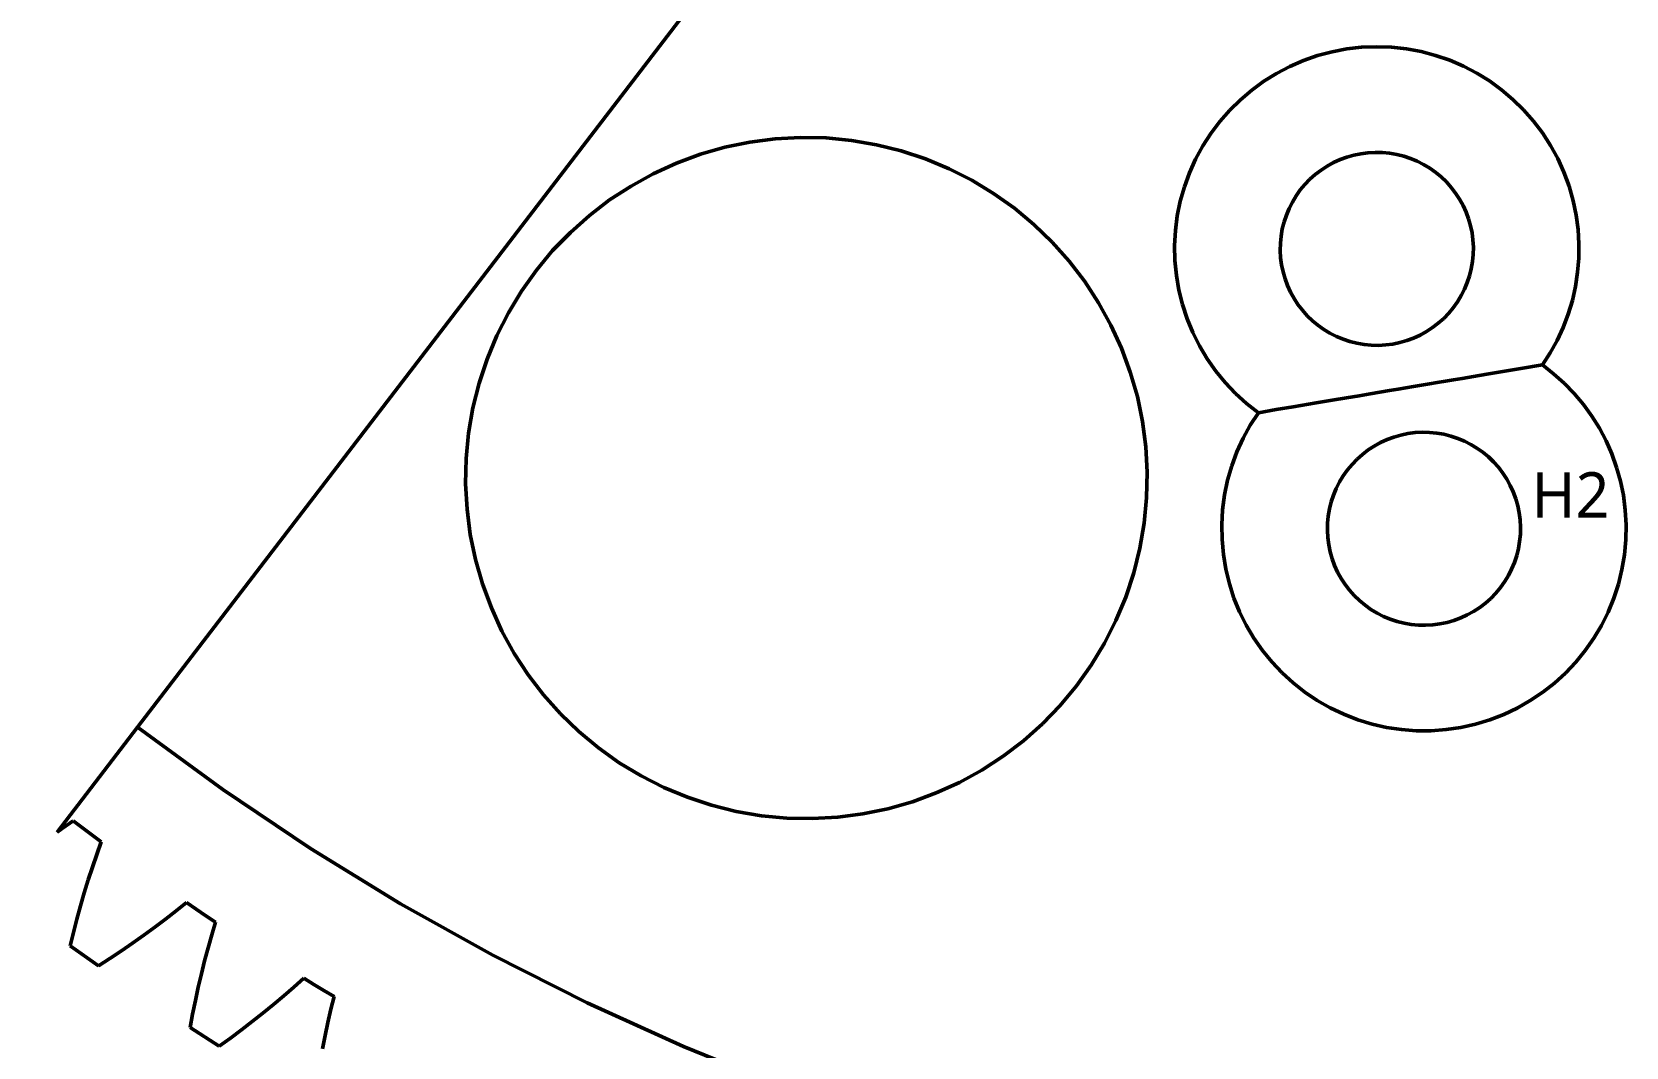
# Model space of a CAD drawing. Header units: millimetres. Extents: x 0 to 420, y 0 to 297.
# Drawn here: x 40.9 to 111.1, y 203.6 to 248.3 of the extents above; entities that cross this region are included whole.
import ezdxf

# ---------------------------------------------------------------- set-up
doc = ezdxf.new("R2010")
doc.units = ezdxf.units.MM
doc.linetypes.add('DASHED', pattern=[1.524, 1.27, -0.254])
for name, color, linetype, lineweight in [('DIM', 3, 'CONTINUOUS', 18), ('HIDDEN', 8, 'DASHED', 25), ('VISIBLE', 7, 'CONTINUOUS', 50)]:
    doc.layers.add(name, color=color, linetype=linetype, lineweight=lineweight)
doc.styles.add('CJK', font='NotoSansCJK-Regular.ttc')
doc.dimstyles.new('GB', dxfattribs={"dimtxt": 2.8, "dimasz": 2.2, "dimexe": 1.5, "dimexo": 1, "dimgap": 0.6, "dimtad": 1, "dimlfac": 100, "dimzin": 12, "dimdsep": 46, "dimtxsty": 'CJK', "dimcen": 2.5, "dimazin": 3, "dimtfac": 0.5, "dimtmove": 2, "dimatfit": 3})

msp = doc.modelspace()

# ---------------------------------------------------------------- linework, layer by layer
at = {"layer": 'HIDDEN'}
for points in [[(45.5438, 217.65338), (78.98812, 261.3166)], [(72.48928, 243.41635), (73.60165, 243.56095)], [(73.60165, 243.56095), (74.72173, 243.62202)], [(74.72173, 243.62202), (75.84323, 243.59921)], [(75.84323, 243.59921), (76.95989, 243.49266)], [(76.95989, 243.49266), (78.06547, 243.30295)], [(69.2601, 242.49175), (70.31242, 242.88025)], [(70.31242, 242.88025), (71.39082, 243.18903)], [(71.39082, 243.18903), (72.48928, 243.41635)], [(78.06547, 243.30295), (79.15378, 243.03116)], [(79.15378, 243.03116), (80.21874, 242.6788)], [(99.06602, 242.84451), (98.76047, 242.75702)], [(99.37725, 242.90892), (99.06602, 242.84451)], [(99.69242, 242.94989), (99.37725, 242.90892)], [(100.00978, 242.96719), (99.69242, 242.94989)], [(100.32753, 242.96073), (100.00978, 242.96719)], [(100.64392, 242.93054), (100.32753, 242.96073)], [(100.95717, 242.87679), (100.64392, 242.93054)], [(101.26552, 242.79978), (100.95717, 242.87679)], [(101.56726, 242.69994), (101.26552, 242.79978)], [(68.23977, 242.02569), (69.2601, 242.49175)], [(80.21874, 242.6788), (81.25439, 242.24784)], [(81.25439, 242.24784), (82.25493, 241.74069)], [(97.62862, 242.18795), (97.37615, 241.99488)], [(97.8948, 242.36161), (97.62862, 242.18795)], [(98.17322, 242.5149), (97.8948, 242.36161)], [(98.46232, 242.64695), (98.17322, 242.5149)], [(98.76047, 242.75702), (98.46232, 242.64695)], [(101.8607, 242.57784), (101.56726, 242.69994)], [(102.14418, 242.43414), (101.8607, 242.57784)], [(102.41614, 242.26967), (102.14418, 242.43414)], [(102.67505, 242.08533), (102.41614, 242.26967)], [(102.91945, 241.88216), (102.67505, 242.08533)], [(66.31764, 240.87177), (67.25711, 241.48469)], [(67.25711, 241.48469), (68.23977, 242.02569)], [(82.25493, 241.74069), (83.21478, 241.16018)], [(96.91796, 241.55495), (96.71478, 241.31055)], [(97.13882, 241.78349), (96.91796, 241.55495)], [(97.37615, 241.99488), (97.13882, 241.78349)], [(103.14799, 241.66129), (102.91945, 241.88216)], [(103.35938, 241.42396), (103.14799, 241.66129)], [(103.55245, 241.1715), (103.35938, 241.42396)], [(65.42659, 240.19036), (66.31764, 240.87177)], [(83.21478, 241.16018), (84.12856, 240.50957)], [(96.36597, 240.77968), (96.22228, 240.4962)], [(96.53045, 241.05164), (96.36597, 240.77968)], [(96.71478, 241.31055), (96.53045, 241.05164)], [(103.72611, 240.90531), (103.55245, 241.1715)], [(103.8794, 240.62689), (103.72611, 240.90531)], [(64.58896, 239.44426), (65.42659, 240.19036)], [(84.12856, 240.50957), (84.99117, 239.7925)], [(96.10017, 240.20276), (96.00033, 239.90102)], [(96.22228, 240.4962), (96.10017, 240.20276)], [(104.01145, 240.3378), (103.8794, 240.62689)], [(104.12152, 240.03964), (104.01145, 240.3378)], [(104.20901, 239.7341), (104.12152, 240.03964)], [(63.80942, 238.63765), (64.58896, 239.44426)], [(84.99117, 239.7925), (85.79778, 239.01296)], [(95.86958, 239.27942), (95.83939, 238.96303)], [(95.92333, 239.59267), (95.86958, 239.27942)], [(96.00033, 239.90102), (95.92333, 239.59267)], [(104.27342, 239.42287), (104.20901, 239.7341)], [(104.31439, 239.10769), (104.27342, 239.42287)], [(63.09235, 237.77504), (63.80942, 238.63765)], [(85.79778, 239.01296), (86.54387, 238.17533)], [(95.83939, 238.96303), (95.83293, 238.64528)], [(95.83293, 238.64528), (95.85023, 238.32792)], [(104.33169, 238.79034), (104.31439, 239.10769)], [(104.32523, 238.47258), (104.33169, 238.79034)], [(86.54387, 238.17533), (87.22529, 237.28428)], [(95.85023, 238.32792), (95.8912, 238.01275)], [(95.8912, 238.01275), (95.95561, 237.70152)], [(104.24129, 237.84294), (104.29504, 238.15619)], [(104.29504, 238.15619), (104.32523, 238.47258)], [(62.44174, 236.86126), (63.09235, 237.77504)], [(87.22529, 237.28428), (87.83821, 236.34481)], [(95.95561, 237.70152), (96.04309, 237.39597)], [(96.04309, 237.39597), (96.15317, 237.09782)], [(103.94234, 236.93942), (104.06444, 237.23285)], [(104.06444, 237.23285), (104.16428, 237.53459)], [(104.16428, 237.53459), (104.24129, 237.84294)], [(61.86123, 235.90141), (62.44174, 236.86126)], [(96.15317, 237.09782), (96.28522, 236.80872)], [(96.28522, 236.80872), (96.4385, 236.5303)], [(96.4385, 236.5303), (96.61216, 236.26412)], [(103.63417, 236.38397), (103.79864, 236.65593)], [(103.79864, 236.65593), (103.94234, 236.93942)], [(61.35408, 234.90087), (61.86123, 235.90141)], [(87.83821, 236.34481), (88.37921, 235.36215)], [(96.61216, 236.26412), (96.80523, 236.01165)], [(96.80523, 236.01165), (97.01662, 235.77432)], [(97.01662, 235.77432), (97.24516, 235.55346)], [(103.02579, 235.65212), (103.24666, 235.88066)], [(103.24666, 235.88066), (103.44983, 236.12507)], [(103.44983, 236.12507), (103.63417, 236.38397)], [(88.37921, 235.36215), (88.84527, 234.34182)], [(97.24516, 235.55346), (97.48957, 235.35028)], [(97.48957, 235.35028), (97.74847, 235.16595)], [(97.74847, 235.16595), (98.02043, 235.00147)], [(101.99139, 234.92072), (102.26981, 235.074)], [(102.26981, 235.074), (102.536, 235.24766)], [(102.536, 235.24766), (102.78846, 235.44073)], [(102.78846, 235.44073), (103.02579, 235.65212)], [(60.92312, 233.86522), (61.35408, 234.90087)], [(98.02043, 235.00147), (98.30392, 234.85778)], [(98.30392, 234.85778), (98.59735, 234.73567)], [(98.59735, 234.73567), (98.89909, 234.63583)], [(98.89909, 234.63583), (99.20744, 234.55883)], [(99.20744, 234.55883), (99.52069, 234.50508)], [(99.52069, 234.50508), (99.83708, 234.47489)], [(99.83708, 234.47489), (100.15484, 234.46843)], [(100.15484, 234.46843), (100.47219, 234.48573)], [(100.47219, 234.48573), (100.78737, 234.5267)], [(100.78737, 234.5267), (101.0986, 234.59111)], [(101.0986, 234.59111), (101.40414, 234.67859)], [(101.40414, 234.67859), (101.7023, 234.78867)], [(101.7023, 234.78867), (101.99139, 234.92072)], [(60.57076, 232.80026), (60.92312, 233.86522)], [(88.84527, 234.34182), (89.23377, 233.2895)], [(89.23377, 233.2895), (89.54254, 232.2111)], [(60.29897, 231.71195), (60.57076, 232.80026)], [(60.10926, 230.60638), (60.29897, 231.71195)], [(89.54254, 232.2111), (89.76987, 231.11264)], [(89.76987, 231.11264), (89.91447, 230.00027)], [(60.00271, 229.48971), (60.10926, 230.60638)], [(100.24692, 230.18811), (99.9685, 230.03482)], [(100.53602, 230.32016), (100.24692, 230.18811)], [(100.83417, 230.43023), (100.53602, 230.32016)], [(101.13972, 230.51772), (100.83417, 230.43023)], [(101.45095, 230.58213), (101.13972, 230.51772)], [(101.76612, 230.6231), (101.45095, 230.58213)], [(102.08348, 230.6404), (101.76612, 230.6231)], [(102.40124, 230.63394), (102.08348, 230.6404)], [(102.71762, 230.60375), (102.40124, 230.63394)], [(103.03087, 230.55), (102.71762, 230.60375)], [(103.33923, 230.47299), (103.03087, 230.55)], [(103.64096, 230.37315), (103.33923, 230.47299)], [(103.9344, 230.25105), (103.64096, 230.37315)], [(104.21788, 230.10735), (103.9344, 230.25105)], [(59.9799, 228.36821), (60.00271, 229.48971)], [(89.91447, 230.00027), (89.97553, 228.88019)], [(99.21253, 229.4567), (98.99166, 229.22816)], [(99.44986, 229.66809), (99.21253, 229.4567)], [(99.70232, 229.86116), (99.44986, 229.66809)], [(99.9685, 230.03482), (99.70232, 229.86116)], [(104.48984, 229.94288), (104.21788, 230.10735)], [(104.74875, 229.75854), (104.48984, 229.94288)], [(104.99315, 229.55537), (104.74875, 229.75854)], [(105.22169, 229.3345), (104.99315, 229.55537)], [(89.97553, 228.88019), (89.95273, 227.75869)], [(98.78849, 228.98375), (98.60415, 228.72485)], [(98.99166, 229.22816), (98.78849, 228.98375)], [(105.43309, 229.09717), (105.22169, 229.3345)], [(105.62615, 228.84471), (105.43309, 229.09717)], [(105.79981, 228.57852), (105.62615, 228.84471)], [(60.04097, 227.24814), (59.9799, 228.36821)], [(98.29598, 228.16941), (98.17387, 227.87597)], [(98.43967, 228.45289), (98.29598, 228.16941)], [(98.60415, 228.72485), (98.43967, 228.45289)], [(105.9531, 228.3001), (105.79981, 228.57852)], [(106.08515, 228.01101), (105.9531, 228.3001)], [(89.95273, 227.75869), (89.84617, 226.64203)], [(98.07404, 227.57423), (97.99703, 227.26588)], [(98.17387, 227.87597), (98.07404, 227.57423)], [(106.19522, 227.71285), (106.08515, 228.01101)], [(106.28271, 227.40731), (106.19522, 227.71285)], [(106.34712, 227.09608), (106.28271, 227.40731)], [(60.18557, 226.13576), (60.04097, 227.24814)], [(89.84617, 226.64203), (89.65647, 225.53645)], [(97.91309, 226.63624), (97.90663, 226.31849)], [(97.94328, 226.95263), (97.91309, 226.63624)], [(97.99703, 227.26588), (97.94328, 226.95263)], [(106.38809, 226.7809), (106.34712, 227.09608)], [(106.40539, 226.46355), (106.38809, 226.7809)], [(60.41289, 225.0373), (60.18557, 226.13576)], [(97.90663, 226.31849), (97.92393, 226.00113)], [(97.92393, 226.00113), (97.9649, 225.68596)], [(106.36874, 225.8294), (106.39893, 226.14579)], [(106.39893, 226.14579), (106.40539, 226.46355)], [(89.65647, 225.53645), (89.38468, 224.44814)], [(97.9649, 225.68596), (98.02931, 225.37473)], [(98.02931, 225.37473), (98.11679, 225.06918)], [(106.23798, 225.2078), (106.31499, 225.51615)], [(106.31499, 225.51615), (106.36874, 225.8294)], [(60.72167, 223.9589), (60.41289, 225.0373)], [(98.11679, 225.06918), (98.22687, 224.77103)], [(98.22687, 224.77103), (98.35892, 224.48193)], [(105.87235, 224.32914), (106.01604, 224.61263)], [(106.01604, 224.61263), (106.13814, 224.90606)], [(106.13814, 224.90606), (106.23798, 225.2078)], [(61.11017, 222.90659), (60.72167, 223.9589)], [(89.38468, 224.44814), (89.03232, 223.38318)], [(98.35892, 224.48193), (98.5122, 224.20351)], [(98.5122, 224.20351), (98.68586, 223.93733)], [(98.68586, 223.93733), (98.87893, 223.68486)], [(105.52353, 223.79828), (105.70787, 224.05718)], [(105.70787, 224.05718), (105.87235, 224.32914)], [(89.03232, 223.38318), (88.60135, 222.34753)], [(98.87893, 223.68486), (99.09033, 223.44753)], [(99.09033, 223.44753), (99.31886, 223.22667)], [(99.31886, 223.22667), (99.56327, 223.02349)], [(104.86216, 223.11394), (105.09949, 223.32533)], [(105.09949, 223.32533), (105.32036, 223.55387)], [(105.32036, 223.55387), (105.52353, 223.79828)], [(61.57623, 221.88625), (61.11017, 222.90659)], [(99.56327, 223.02349), (99.82218, 222.83915)], [(99.82218, 222.83915), (100.09413, 222.67468)], [(100.09413, 222.67468), (100.37762, 222.53099)], [(100.37762, 222.53099), (100.67105, 222.40888)], [(103.47784, 222.3518), (103.776, 222.46188)], [(103.776, 222.46188), (104.06509, 222.59393)], [(104.06509, 222.59393), (104.34351, 222.74721)], [(104.34351, 222.74721), (104.6097, 222.92087)], [(104.6097, 222.92087), (104.86216, 223.11394)], [(62.11723, 220.9036), (61.57623, 221.88625)], [(88.60135, 222.34753), (88.0942, 221.34699)], [(100.67105, 222.40888), (100.97279, 222.30904)], [(100.97279, 222.30904), (101.28114, 222.23204)], [(101.28114, 222.23204), (101.59439, 222.17829)], [(101.59439, 222.17829), (101.91078, 222.1481)], [(101.91078, 222.1481), (102.22854, 222.14164)], [(102.22854, 222.14164), (102.54589, 222.15894)], [(102.54589, 222.15894), (102.86107, 222.19991)], [(102.86107, 222.19991), (103.1723, 222.26432)], [(103.1723, 222.26432), (103.47784, 222.3518)], [(88.0942, 221.34699), (87.5137, 220.38714)], [(62.73015, 219.96412), (62.11723, 220.9036)], [(87.5137, 220.38714), (86.86309, 219.47336)], [(63.41156, 219.07307), (62.73015, 219.96412)], [(64.15766, 218.23544), (63.41156, 219.07307)], [(86.86309, 219.47336), (86.14601, 218.61075)], [(64.96427, 217.45591), (64.15766, 218.23544)], [(86.14601, 218.61075), (85.36648, 217.80414)], [(42, 213.02678), (45.5438, 217.65338)], [(49.29301, 214.90268), (45.5438, 217.65338)], [(49.29301, 214.90268), (45.5438, 217.65338)], [(49.29301, 214.90268), (45.5438, 217.65338)], [(85.36648, 217.80414), (84.52885, 217.05805)], [(65.82688, 216.73883), (64.96427, 217.45591)], [(84.52885, 217.05805), (83.6378, 216.37663)], [(66.74066, 216.08822), (65.82688, 216.73883)], [(83.6378, 216.37663), (82.69832, 215.76371)], [(67.70051, 215.50772), (66.74066, 216.08822)], [(68.70105, 215.00057), (67.70051, 215.50772)], [(82.69832, 215.76371), (81.71567, 215.22271)], [(53.1527, 212.30926), (49.29301, 214.90268)], [(53.1527, 212.30926), (49.29301, 214.90268)], [(53.1527, 212.30926), (49.29301, 214.90268)], [(69.7367, 214.5696), (68.70105, 215.00057)], [(80.69533, 214.75665), (79.64302, 214.36815)], [(81.71567, 215.22271), (80.69533, 214.75665)], [(70.80165, 214.21724), (69.7367, 214.5696)], [(71.88997, 213.94545), (70.80165, 214.21724)], [(78.56462, 214.05938), (77.46616, 213.83205)], [(79.64302, 214.36815), (78.56462, 214.05938)], [(42.22848, 213.18607), (42.7047, 213.53015)], [(42.7047, 213.53015), (43.11465, 213.21896)], [(72.99554, 213.75575), (71.88997, 213.94545)], [(74.11221, 213.64919), (72.99554, 213.75575)], [(75.23371, 213.62639), (74.11221, 213.64919)], [(76.35378, 213.68745), (75.23371, 213.62639)], [(77.46616, 213.83205), (76.35378, 213.68745)], [(42, 213.02678), (42.22848, 213.18607)], [(43.11465, 213.21896), (43.52596, 212.90957)], [(43.52596, 212.90957), (43.93862, 212.60199)], [(43.74009, 212.04902), (43.54999, 211.49014)], [(43.93862, 212.60199), (43.74009, 212.04902)], [(57.11627, 209.87757), (53.1527, 212.30926)], [(57.11627, 209.87757), (53.1527, 212.30926)], [(57.11627, 209.87757), (53.1527, 212.30926)], [(43.54999, 211.49014), (43.36804, 210.92559)], [(43.36804, 210.92559), (43.194, 210.35563)], [(43.194, 210.35563), (43.02764, 209.78046)], [(47.23476, 209.56083), (47.69232, 209.92937)], [(47.69232, 209.92937), (48.118, 209.64006)], [(61.17693, 207.61174), (57.11627, 209.87757)], [(61.17693, 207.61174), (57.11627, 209.87757)], [(61.17693, 207.61174), (57.11627, 209.87757)], [(42.86879, 209.20025), (42.71729, 208.61519)], [(43.02764, 209.78046), (42.86879, 209.20025)], [(46.29489, 208.84169), (46.76883, 209.19834)], [(46.76883, 209.19834), (47.23476, 209.56083)], [(48.118, 209.64006), (48.54494, 209.35262)], [(48.54494, 209.35262), (48.97313, 209.06706)], [(42.71729, 208.61519), (42.573, 208.02541)], [(45.32417, 208.14534), (45.81325, 208.49074)], [(45.81325, 208.49074), (46.29489, 208.84169)], [(48.8038, 208.50446), (48.64322, 207.93639)], [(48.97313, 209.06706), (48.8038, 208.50446)], [(42.573, 208.02541), (43.81448, 207.14149)], [(44.32458, 207.4708), (44.82787, 207.80539)], [(44.82787, 207.80539), (45.32417, 208.14534)], [(48.64322, 207.93639), (48.49107, 207.3631)], [(43.81448, 207.14149), (44.32458, 207.4708)], [(48.49107, 207.3631), (48.34709, 206.78481)], [(65.32777, 205.51566), (61.17693, 207.61174)], [(65.32777, 205.51566), (61.17693, 207.61174)], [(65.32777, 205.51566), (61.17693, 207.61174)], [(48.34709, 206.78481), (48.21106, 206.20172)], [(52.42391, 206.20258), (52.86156, 206.59455)], [(52.86156, 206.59455), (53.30179, 206.32792)], [(53.30179, 206.32792), (53.74319, 206.06322)], [(48.0828, 205.61399), (47.96212, 205.0218)], [(48.21106, 206.20172), (48.0828, 205.61399)], [(51.52297, 205.43523), (51.97759, 205.81619)], [(51.97759, 205.81619), (52.42391, 206.20258)], [(53.74319, 206.06322), (54.18574, 205.80046)], [(54.18574, 205.80046), (54.04609, 205.22977)], [(47.96212, 205.0218), (47.8489, 204.42528)], [(50.59001, 204.68903), (51.06035, 205.05955)], [(51.06035, 205.05955), (51.52297, 205.43523)], [(54.04609, 205.22977), (53.91546, 204.65408)], [(69.56168, 203.5929), (65.32777, 205.51566)], [(69.56168, 203.5929), (65.32777, 205.51566)], [(69.56168, 203.5929), (65.32777, 205.51566)], [(47.8489, 204.42528), (49.13493, 203.60754)], [(49.6271, 203.9631), (50.11219, 204.32358)], [(50.11219, 204.32358), (50.59001, 204.68903)], [(53.91546, 204.65408), (53.79352, 204.07361)], [(49.13493, 203.60754), (49.6271, 203.9631)], [(53.79352, 204.07361), (53.68, 203.48857)], [(73.87143, 201.84675), (69.56168, 203.5929)], [(73.87143, 201.84675), (69.56168, 203.5929)], [(73.87143, 201.84675), (69.56168, 203.5929)]]:
    msp.add_lwpolyline(points, dxfattribs=at)
at = {"layer": 'VISIBLE'}
for points in [[(45.5438, 217.65338), (78.98812, 261.3166)], [(96.25128, 246.75107), (96.85539, 247.0122)], [(96.85539, 247.0122), (97.47715, 247.22799)], [(97.47715, 247.22799), (98.11316, 247.39723)], [(98.11316, 247.39723), (98.75993, 247.51902)], [(98.75993, 247.51902), (99.41393, 247.59267)], [(99.41393, 247.59267), (100.07159, 247.6178)], [(100.07159, 247.6178), (100.72931, 247.59426)], [(100.72931, 247.59426), (101.38349, 247.52218)], [(101.38349, 247.52218), (102.03055, 247.40195)], [(102.03055, 247.40195), (102.66696, 247.23424)], [(102.66696, 247.23424), (103.28923, 247.01995)], [(103.28923, 247.01995), (103.89397, 246.76027)], [(95.10909, 246.09867), (95.66812, 246.446)], [(95.66812, 246.446), (96.25128, 246.75107)], [(103.89397, 246.76027), (104.47787, 246.45661)], [(104.47787, 246.45661), (105.03773, 246.11063)], [(94.07554, 245.28505), (94.57726, 245.71098)], [(94.57726, 245.71098), (95.10909, 246.09867)], [(105.03773, 246.11063), (105.57049, 245.72422)], [(105.57049, 245.72422), (106.07324, 245.2995)], [(93.60666, 244.82321), (94.07554, 245.28505)], [(106.07324, 245.2995), (106.54323, 244.83879)], [(92.7775, 243.80208), (93.17319, 244.32798)], [(93.17319, 244.32798), (93.60666, 244.82321)], [(106.54323, 244.83879), (106.97789, 244.34461)], [(106.97789, 244.34461), (107.37485, 243.81966)], [(72.48928, 243.41635), (73.60165, 243.56095)], [(73.60165, 243.56095), (74.72173, 243.62202)], [(74.72173, 243.62202), (75.84323, 243.59921)], [(75.84323, 243.59921), (76.95989, 243.49266)], [(76.95989, 243.49266), (78.06547, 243.30295)], [(92.42176, 243.24837), (92.7775, 243.80208)], [(107.37485, 243.81966), (107.73192, 243.26681)], [(69.2601, 242.49175), (70.31242, 242.88025)], [(70.31242, 242.88025), (71.39082, 243.18903)], [(71.39082, 243.18903), (72.48928, 243.41635)], [(78.06547, 243.30295), (79.15378, 243.03116)], [(79.15378, 243.03116), (80.21874, 242.6788)], [(92.10791, 242.66989), (92.42176, 243.24837)], [(98.76047, 242.75702), (99.06602, 242.84451)], [(99.06602, 242.84451), (99.37725, 242.90892)], [(99.37725, 242.90892), (99.69242, 242.94989)], [(99.69242, 242.94989), (100.00978, 242.96719)], [(100.00978, 242.96719), (100.32753, 242.96073)], [(100.32753, 242.96073), (100.64392, 242.93054)], [(100.64392, 242.93054), (100.95717, 242.87679)], [(100.95717, 242.87679), (101.26552, 242.79978)], [(101.26552, 242.79978), (101.56726, 242.69994)], [(107.73192, 243.26681), (108.04717, 242.68908)], [(68.23977, 242.02569), (69.2601, 242.49175)], [(80.21874, 242.6788), (81.25439, 242.24784)], [(81.25439, 242.24784), (82.25493, 241.74069)], [(91.83766, 242.06979), (92.10791, 242.66989)], [(97.37615, 241.99488), (97.62862, 242.18795)], [(97.62862, 242.18795), (97.8948, 242.36161)], [(97.8948, 242.36161), (98.17322, 242.5149)], [(98.17322, 242.5149), (98.46232, 242.64695)], [(98.46232, 242.64695), (98.76047, 242.75702)], [(101.56726, 242.69994), (101.8607, 242.57784)], [(101.8607, 242.57784), (102.14418, 242.43414)], [(102.14418, 242.43414), (102.41614, 242.26967)], [(102.41614, 242.26967), (102.67505, 242.08533)], [(102.67505, 242.08533), (102.91945, 241.88216)], [(108.04717, 242.68908), (108.31886, 242.08964)], [(108.31886, 242.08964), (108.54551, 241.47176)], [(66.31764, 240.87177), (67.25711, 241.48469)], [(67.25711, 241.48469), (68.23977, 242.02569)], [(82.25493, 241.74069), (83.21478, 241.16018)], [(91.43365, 240.818), (91.6125, 241.45137)], [(91.6125, 241.45137), (91.83766, 242.06979)], [(96.71478, 241.31055), (96.91796, 241.55495)], [(96.91796, 241.55495), (97.13882, 241.78349)], [(97.13882, 241.78349), (97.37615, 241.99488)], [(102.91945, 241.88216), (103.14799, 241.66129)], [(103.14799, 241.66129), (103.35938, 241.42396)], [(103.35938, 241.42396), (103.55245, 241.1715)], [(108.54551, 241.47176), (108.72588, 240.83882)], [(65.42659, 240.19036), (66.31764, 240.87177)], [(83.21478, 241.16018), (84.12856, 240.50957)], [(91.3021, 240.17314), (91.43365, 240.818)], [(96.22228, 240.4962), (96.36597, 240.77968)], [(96.36597, 240.77968), (96.53045, 241.05164)], [(96.53045, 241.05164), (96.71478, 241.31055)], [(103.55245, 241.1715), (103.72611, 240.90531)], [(103.72611, 240.90531), (103.8794, 240.62689)], [(108.72588, 240.83882), (108.85898, 240.19428)], [(64.58896, 239.44426), (65.42659, 240.19036)], [(84.12856, 240.50957), (84.99117, 239.7925)], [(91.21856, 239.52033), (91.3021, 240.17314)], [(96.00033, 239.90102), (96.10017, 240.20276)], [(96.10017, 240.20276), (96.22228, 240.4962)], [(103.8794, 240.62689), (104.01145, 240.3378)], [(104.01145, 240.3378), (104.12152, 240.03964)], [(104.12152, 240.03964), (104.20901, 239.7341)], [(108.85898, 240.19428), (108.94142, 239.56992)], [(63.80942, 238.63765), (64.58896, 239.44426)], [(84.99117, 239.7925), (85.79778, 239.01296)], [(91.18349, 238.86312), (91.21856, 239.52033)], [(95.83939, 238.96303), (95.86958, 239.27942)], [(95.86958, 239.27942), (95.92333, 239.59267)], [(95.92333, 239.59267), (96.00033, 239.90102)], [(104.20901, 239.7341), (104.27342, 239.42287)], [(104.27342, 239.42287), (104.31439, 239.10769)], [(108.94142, 239.56992), (108.9795, 238.94128)], [(63.09235, 237.77504), (63.80942, 238.63765)], [(85.79778, 239.01296), (86.54387, 238.17533)], [(91.19709, 238.20513), (91.18349, 238.86312)], [(95.83293, 238.64528), (95.83939, 238.96303)], [(95.85023, 238.32792), (95.83293, 238.64528)], [(104.31439, 239.10769), (104.33169, 238.79034)], [(104.33169, 238.79034), (104.32523, 238.47258)], [(108.9795, 238.94128), (108.97303, 238.31153)], [(86.54387, 238.17533), (87.22529, 237.28428)], [(91.25926, 237.54993), (91.19709, 238.20513)], [(95.8912, 238.01275), (95.85023, 238.32792)], [(95.95561, 237.70152), (95.8912, 238.01275)], [(104.29504, 238.15619), (104.24129, 237.84294)], [(104.32523, 238.47258), (104.29504, 238.15619)], [(108.97303, 238.31153), (108.92204, 237.68381)], [(62.44174, 236.86126), (63.09235, 237.77504)], [(87.22529, 237.28428), (87.83821, 236.34481)], [(91.36969, 236.90112), (91.25926, 237.54993)], [(96.04309, 237.39597), (95.95561, 237.70152)], [(96.15317, 237.09782), (96.04309, 237.39597)], [(104.06444, 237.23285), (103.94234, 236.93942)], [(104.16428, 237.53459), (104.06444, 237.23285)], [(104.24129, 237.84294), (104.16428, 237.53459)], [(108.92204, 237.68381), (108.82678, 237.06127)], [(61.86123, 235.90141), (62.44174, 236.86126)], [(91.52776, 236.26225), (91.36969, 236.90112)], [(96.28522, 236.80872), (96.15317, 237.09782)], [(96.4385, 236.5303), (96.28522, 236.80872)], [(96.61216, 236.26412), (96.4385, 236.5303)], [(103.79864, 236.65593), (103.63417, 236.38397)], [(103.94234, 236.93942), (103.79864, 236.65593)], [(108.82678, 237.06127), (108.68774, 236.44703)], [(61.35408, 234.90087), (61.86123, 235.90141)], [(87.83821, 236.34481), (88.37921, 235.36215)], [(91.73261, 235.63681), (91.52776, 236.26225)], [(96.80523, 236.01165), (96.61216, 236.26412)], [(97.01662, 235.77432), (96.80523, 236.01165)], [(97.24516, 235.55346), (97.01662, 235.77432)], [(103.24666, 235.88066), (103.02579, 235.65212)], [(103.44983, 236.12507), (103.24666, 235.88066)], [(103.63417, 236.38397), (103.44983, 236.12507)], [(108.50561, 235.84415), (108.28131, 235.25567)], [(108.68774, 236.44703), (108.50561, 235.84415)], [(88.37921, 235.36215), (88.84527, 234.34182)], [(91.98312, 235.02821), (91.73261, 235.63681)], [(97.48957, 235.35028), (97.24516, 235.55346)], [(97.74847, 235.16595), (97.48957, 235.35028)], [(98.02043, 235.00147), (97.74847, 235.16595)], [(102.26981, 235.074), (101.99139, 234.92072)], [(102.536, 235.24766), (102.26981, 235.074)], [(102.78846, 235.44073), (102.536, 235.24766)], [(103.02579, 235.65212), (102.78846, 235.44073)], [(108.28131, 235.25567), (108.01594, 234.68452)], [(60.92312, 233.86522), (61.35408, 234.90087)], [(92.27791, 234.43979), (91.98312, 235.02821)], [(92.61539, 233.87476), (92.27791, 234.43979)], [(98.30392, 234.85778), (98.02043, 235.00147)], [(98.59735, 234.73567), (98.30392, 234.85778)], [(98.89909, 234.63583), (98.59735, 234.73567)], [(99.20744, 234.55883), (98.89909, 234.63583)], [(99.52069, 234.50508), (99.20744, 234.55883)], [(99.83708, 234.47489), (99.52069, 234.50508)], [(100.15484, 234.46843), (99.83708, 234.47489)], [(100.47219, 234.48573), (100.15484, 234.46843)], [(100.78737, 234.5267), (100.47219, 234.48573)], [(101.0986, 234.59111), (100.78737, 234.5267)], [(101.40414, 234.67859), (101.0986, 234.59111)], [(101.7023, 234.78867), (101.40414, 234.67859)], [(101.99139, 234.92072), (101.7023, 234.78867)], [(108.01594, 234.68452), (107.71085, 234.13356)], [(60.57076, 232.80026), (60.92312, 233.86522)], [(88.84527, 234.34182), (89.23377, 233.2895)], [(92.99369, 233.33621), (92.61539, 233.87476)], [(107.71085, 234.13356), (107.36756, 233.60556)], [(89.23377, 233.2895), (89.54254, 232.2111)], [(93.41076, 232.8271), (92.99369, 233.33621)], [(103.46279, 232.94867), (103.83205, 233.01079)], [(103.83205, 233.01079), (104.33756, 233.09583)], [(104.33756, 233.09583), (104.92742, 233.19507)], [(104.92742, 233.19507), (105.54362, 233.29873)], [(105.54362, 233.29873), (106.42234, 233.44655)], [(106.42234, 233.44655), (107.36756, 233.60556)], [(107.36756, 233.60556), (107.86471, 233.21895)], [(107.86471, 233.21895), (108.33328, 232.79815)], [(60.29897, 231.71195), (60.57076, 232.80026)], [(93.86431, 232.35019), (93.41076, 232.8271)], [(94.35186, 231.90811), (93.86431, 232.35019)], [(99.30142, 232.24862), (99.78519, 232.33)], [(99.78519, 232.33), (100.21391, 232.40212)], [(100.21391, 232.40212), (100.63838, 232.47353)], [(100.63838, 232.47353), (101.01843, 232.53747)], [(101.01843, 232.53747), (101.36011, 232.59495)], [(101.36011, 232.59495), (101.70252, 232.65255)], [(101.70252, 232.65255), (102.04673, 232.71045)], [(102.04673, 232.71045), (102.39378, 232.76884)], [(102.39378, 232.76884), (102.74476, 232.82788)], [(102.74476, 232.82788), (103.10073, 232.88777)], [(103.10073, 232.88777), (103.46279, 232.94867)], [(108.33328, 232.79815), (108.77092, 232.34526)], [(108.77092, 232.34526), (109.17543, 231.86256)], [(60.10926, 230.60638), (60.29897, 231.71195)], [(89.54254, 232.2111), (89.76987, 231.11264)], [(94.87075, 231.50326), (94.35186, 231.90811)], [(94.87075, 231.50326), (95.65869, 231.63581)], [(95.65869, 231.63581), (96.39966, 231.76046)], [(96.39966, 231.76046), (97.40893, 231.93025)], [(97.40893, 231.93025), (98.12037, 232.04993)], [(98.12037, 232.04993), (98.75145, 232.1561)], [(98.75145, 232.1561), (99.30142, 232.24862)], [(109.17543, 231.86256), (109.54479, 231.35246)], [(89.76987, 231.11264), (89.91447, 230.00027)], [(94.19682, 230.37364), (94.51289, 230.95092)], [(94.51289, 230.95092), (94.87075, 231.50326)], [(109.54479, 231.35246), (109.87715, 230.81752)], [(60.00271, 229.48971), (60.10926, 230.60638)], [(93.92428, 229.77459), (94.19682, 230.37364)], [(99.9685, 230.03482), (100.24692, 230.18811)], [(100.24692, 230.18811), (100.53602, 230.32016)], [(100.53602, 230.32016), (100.83417, 230.43023)], [(100.83417, 230.43023), (101.13972, 230.51772)], [(101.13972, 230.51772), (101.45095, 230.58213)], [(101.45095, 230.58213), (101.76612, 230.6231)], [(101.76612, 230.6231), (102.08348, 230.6404)], [(102.08348, 230.6404), (102.40124, 230.63394)], [(102.40124, 230.63394), (102.71762, 230.60375)], [(102.71762, 230.60375), (103.03087, 230.55)], [(103.03087, 230.55), (103.33923, 230.47299)], [(103.33923, 230.47299), (103.64096, 230.37315)], [(103.64096, 230.37315), (103.9344, 230.25105)], [(103.9344, 230.25105), (104.21788, 230.10735)], [(109.87715, 230.81752), (110.17086, 230.26041)], [(110.17086, 230.26041), (110.42443, 229.68393)], [(59.9799, 228.36821), (60.00271, 229.48971)], [(89.91447, 230.00027), (89.97553, 228.88019)], [(93.69674, 229.15704), (93.92428, 229.77459)], [(98.99166, 229.22816), (99.21253, 229.4567)], [(99.21253, 229.4567), (99.44986, 229.66809)], [(99.44986, 229.66809), (99.70232, 229.86116)], [(99.70232, 229.86116), (99.9685, 230.03482)], [(104.21788, 230.10735), (104.48984, 229.94288)], [(104.48984, 229.94288), (104.74875, 229.75854)], [(104.74875, 229.75854), (104.99315, 229.55537)], [(104.99315, 229.55537), (105.22169, 229.3345)], [(110.42443, 229.68393), (110.63659, 229.09096)], [(89.97553, 228.88019), (89.95273, 227.75869)], [(93.51547, 228.52435), (93.69674, 229.15704)], [(98.60415, 228.72485), (98.78849, 228.98375)], [(98.78849, 228.98375), (98.99166, 229.22816)], [(105.22169, 229.3345), (105.43309, 229.09717)], [(105.43309, 229.09717), (105.62615, 228.84471)], [(105.62615, 228.84471), (105.79981, 228.57852)], [(110.63659, 229.09096), (110.8063, 228.48447)], [(60.04097, 227.24814), (59.9799, 228.36821)], [(93.38145, 227.88001), (93.51547, 228.52435)], [(98.17387, 227.87597), (98.29598, 228.16941)], [(98.29598, 228.16941), (98.43967, 228.45289)], [(98.43967, 228.45289), (98.60415, 228.72485)], [(105.79981, 228.57852), (105.9531, 228.3001)], [(105.9531, 228.3001), (106.08515, 228.01101)], [(110.8063, 228.48447), (110.93268, 227.86749)], [(89.95273, 227.75869), (89.84617, 226.64203)], [(93.29541, 227.22752), (93.38145, 227.88001)], [(97.99703, 227.26588), (98.07404, 227.57423)], [(98.07404, 227.57423), (98.17387, 227.87597)], [(106.08515, 228.01101), (106.19522, 227.71285)], [(106.19522, 227.71285), (106.28271, 227.40731)], [(106.28271, 227.40731), (106.34712, 227.09608)], [(110.93268, 227.86749), (111.01779, 227.21488)], [(60.18557, 226.13576), (60.04097, 227.24814)], [(89.84617, 226.64203), (89.65647, 225.53645)], [(93.25782, 226.57045), (93.29541, 227.22752)], [(97.90663, 226.31849), (97.91309, 226.63624)], [(97.91309, 226.63624), (97.94328, 226.95263)], [(97.94328, 226.95263), (97.99703, 227.26588)], [(106.34712, 227.09608), (106.38809, 226.7809)], [(106.38809, 226.7809), (106.40539, 226.46355)], [(111.01779, 227.21488), (111.05445, 226.55776)], [(60.41289, 225.0373), (60.18557, 226.13576)], [(93.26889, 225.91241), (93.25782, 226.57045)], [(97.92393, 226.00113), (97.90663, 226.31849)], [(97.9649, 225.68596), (97.92393, 226.00113)], [(106.39893, 226.14579), (106.36874, 225.8294)], [(106.40539, 226.46355), (106.39893, 226.14579)], [(111.05445, 226.55776), (111.04244, 225.89974)], [(89.65647, 225.53645), (89.38468, 224.44814)], [(93.32855, 225.25698), (93.26889, 225.91241)], [(93.43649, 224.60776), (93.32855, 225.25698)], [(98.02931, 225.37473), (97.9649, 225.68596)], [(98.11679, 225.06918), (98.02931, 225.37473)], [(106.31499, 225.51615), (106.23798, 225.2078)], [(106.36874, 225.8294), (106.31499, 225.51615)], [(110.98184, 225.24439), (110.87297, 224.59532)], [(111.04244, 225.89974), (110.98184, 225.24439)], [(60.72167, 223.9589), (60.41289, 225.0373)], [(93.59211, 223.96828), (93.43649, 224.60776)], [(98.22687, 224.77103), (98.11679, 225.06918)], [(98.35892, 224.48193), (98.22687, 224.77103)], [(106.01604, 224.61263), (105.87235, 224.32914)], [(106.13814, 224.90606), (106.01604, 224.61263)], [(106.23798, 225.2078), (106.13814, 224.90606)], [(110.87297, 224.59532), (110.71644, 223.95607)], [(61.11017, 222.90659), (60.72167, 223.9589)], [(89.38468, 224.44814), (89.03232, 223.38318)], [(93.79456, 223.34205), (93.59211, 223.96828)], [(98.5122, 224.20351), (98.35892, 224.48193)], [(98.68586, 223.93733), (98.5122, 224.20351)], [(98.87893, 223.68486), (98.68586, 223.93733)], [(105.70787, 224.05718), (105.52353, 223.79828)], [(105.87235, 224.32914), (105.70787, 224.05718)], [(110.71644, 223.95607), (110.5131, 223.33013)], [(89.03232, 223.38318), (88.60135, 222.34753)], [(94.04273, 222.7325), (93.79456, 223.34205)], [(99.09033, 223.44753), (98.87893, 223.68486)], [(99.31886, 223.22667), (99.09033, 223.44753)], [(99.56327, 223.02349), (99.31886, 223.22667)], [(105.09949, 223.32533), (104.86216, 223.11394)], [(105.32036, 223.55387), (105.09949, 223.32533)], [(105.52353, 223.79828), (105.32036, 223.55387)], [(110.5131, 223.33013), (110.26406, 222.72093)], [(61.57623, 221.88625), (61.11017, 222.90659)], [(94.33527, 222.14295), (94.04273, 222.7325)], [(99.82218, 222.83915), (99.56327, 223.02349)], [(100.09413, 222.67468), (99.82218, 222.83915)], [(100.37762, 222.53099), (100.09413, 222.67468)], [(100.67105, 222.40888), (100.37762, 222.53099)], [(103.776, 222.46188), (103.47784, 222.3518)], [(104.06509, 222.59393), (103.776, 222.46188)], [(104.34351, 222.74721), (104.06509, 222.59393)], [(104.6097, 222.92087), (104.34351, 222.74721)], [(104.86216, 223.11394), (104.6097, 222.92087)], [(110.26406, 222.72093), (109.97068, 222.1318)], [(62.11723, 220.9036), (61.57623, 221.88625)], [(88.60135, 222.34753), (88.0942, 221.34699)], [(94.67057, 221.57663), (94.33527, 222.14295)], [(100.97279, 222.30904), (100.67105, 222.40888)], [(101.28114, 222.23204), (100.97279, 222.30904)], [(101.59439, 222.17829), (101.28114, 222.23204)], [(101.91078, 222.1481), (101.59439, 222.17829)], [(102.22854, 222.14164), (101.91078, 222.1481)], [(102.54589, 222.15894), (102.22854, 222.14164)], [(102.86107, 222.19991), (102.54589, 222.15894)], [(103.1723, 222.26432), (102.86107, 222.19991)], [(103.47784, 222.3518), (103.1723, 222.26432)], [(109.97068, 222.1318), (109.63457, 221.56596)], [(88.0942, 221.34699), (87.5137, 220.38714)], [(95.04681, 221.03664), (94.67057, 221.57663)], [(95.46192, 220.52593), (95.04681, 221.03664)], [(109.25756, 221.02651), (108.84172, 220.51639)], [(109.63457, 221.56596), (109.25756, 221.02651)], [(62.73015, 219.96412), (62.11723, 220.9036)], [(87.5137, 220.38714), (86.86309, 219.47336)], [(95.91364, 220.04729), (95.46192, 220.52593)], [(108.84172, 220.51639), (108.38932, 220.03839)], [(63.41156, 219.07307), (62.73015, 219.96412)], [(96.3995, 219.60334), (95.91364, 220.04729)], [(108.38932, 220.03839), (107.90283, 219.59514)], [(64.15766, 218.23544), (63.41156, 219.07307)], [(86.86309, 219.47336), (86.14601, 218.61075)], [(96.91683, 219.19651), (96.3995, 219.60334)], [(97.46281, 218.82901), (96.91683, 219.19651)], [(107.38492, 219.18904), (106.83842, 218.82233)], [(107.90283, 219.59514), (107.38492, 219.18904)], [(64.96427, 217.45591), (64.15766, 218.23544)], [(86.14601, 218.61075), (85.36648, 217.80414)], [(98.03445, 218.50287), (97.46281, 218.82901)], [(98.62864, 218.21987), (98.03445, 218.50287)], [(99.24211, 217.98155), (98.62864, 218.21987)], [(106.26631, 218.497), (105.67172, 218.21485)], [(106.83842, 218.82233), (106.26631, 218.497)], [(42, 213.02678), (45.5438, 217.65338)], [(49.29301, 214.90268), (45.5438, 217.65338)], [(85.36648, 217.80414), (84.52885, 217.05805)], [(99.87152, 217.78921), (99.24211, 217.98155)], [(100.51341, 217.64391), (99.87152, 217.78921)], [(101.16429, 217.54644), (100.51341, 217.64391)], [(101.8206, 217.49734), (101.16429, 217.54644)], [(103.13511, 217.54504), (102.47874, 217.49687)], [(103.78613, 217.64158), (103.13511, 217.54504)], [(104.42823, 217.78596), (103.78613, 217.64158)], [(105.05791, 217.9774), (104.42823, 217.78596)], [(105.67172, 218.21485), (105.05791, 217.9774)], [(65.82688, 216.73883), (64.96427, 217.45591)], [(84.52885, 217.05805), (83.6378, 216.37663)], [(102.47874, 217.49687), (101.8206, 217.49734)], [(66.74066, 216.08822), (65.82688, 216.73883)], [(83.6378, 216.37663), (82.69832, 215.76371)], [(67.70051, 215.50772), (66.74066, 216.08822)], [(68.70105, 215.00057), (67.70051, 215.50772)], [(82.69832, 215.76371), (81.71567, 215.22271)], [(53.1527, 212.30926), (49.29301, 214.90268)], [(69.7367, 214.5696), (68.70105, 215.00057)], [(80.69533, 214.75665), (79.64302, 214.36815)], [(81.71567, 215.22271), (80.69533, 214.75665)], [(70.80165, 214.21724), (69.7367, 214.5696)], [(71.88997, 213.94545), (70.80165, 214.21724)], [(78.56462, 214.05938), (77.46616, 213.83205)], [(79.64302, 214.36815), (78.56462, 214.05938)], [(42.22848, 213.18607), (42.7047, 213.53015)], [(42.7047, 213.53015), (43.11465, 213.21896)], [(72.99554, 213.75575), (71.88997, 213.94545)], [(74.11221, 213.64919), (72.99554, 213.75575)], [(75.23371, 213.62639), (74.11221, 213.64919)], [(76.35378, 213.68745), (75.23371, 213.62639)], [(77.46616, 213.83205), (76.35378, 213.68745)], [(42, 213.02678), (42.22848, 213.18607)], [(43.11465, 213.21896), (43.52596, 212.90957)], [(43.52596, 212.90957), (43.93862, 212.60199)], [(43.74009, 212.04902), (43.54999, 211.49014)], [(43.93862, 212.60199), (43.74009, 212.04902)], [(57.11627, 209.87757), (53.1527, 212.30926)], [(43.54999, 211.49014), (43.36804, 210.92559)], [(43.36804, 210.92559), (43.194, 210.35563)], [(43.194, 210.35563), (43.02764, 209.78046)], [(47.23476, 209.56083), (47.69232, 209.92937)], [(47.69232, 209.92937), (48.118, 209.64006)], [(61.17693, 207.61174), (57.11627, 209.87757)], [(42.86879, 209.20025), (42.71729, 208.61519)], [(43.02764, 209.78046), (42.86879, 209.20025)], [(46.29489, 208.84169), (46.76883, 209.19834)], [(46.76883, 209.19834), (47.23476, 209.56083)], [(48.118, 209.64006), (48.54494, 209.35262)], [(48.54494, 209.35262), (48.97313, 209.06706)], [(42.71729, 208.61519), (42.573, 208.02541)], [(45.32417, 208.14534), (45.81325, 208.49074)], [(45.81325, 208.49074), (46.29489, 208.84169)], [(48.8038, 208.50446), (48.64322, 207.93639)], [(48.97313, 209.06706), (48.8038, 208.50446)], [(42.573, 208.02541), (43.81448, 207.14149)], [(44.32458, 207.4708), (44.82787, 207.80539)], [(44.82787, 207.80539), (45.32417, 208.14534)], [(48.64322, 207.93639), (48.49107, 207.3631)], [(43.81448, 207.14149), (44.32458, 207.4708)], [(48.49107, 207.3631), (48.34709, 206.78481)], [(65.32777, 205.51566), (61.17693, 207.61174)], [(48.34709, 206.78481), (48.21106, 206.20172)], [(52.42391, 206.20258), (52.86156, 206.59455)], [(52.86156, 206.59455), (53.30179, 206.32792)], [(53.30179, 206.32792), (53.74319, 206.06322)], [(48.0828, 205.61399), (47.96212, 205.0218)], [(48.21106, 206.20172), (48.0828, 205.61399)], [(51.52297, 205.43523), (51.97759, 205.81619)], [(51.97759, 205.81619), (52.42391, 206.20258)], [(53.74319, 206.06322), (54.18574, 205.80046)], [(54.18574, 205.80046), (54.04609, 205.22977)], [(47.96212, 205.0218), (47.8489, 204.42528)], [(50.59001, 204.68903), (51.06035, 205.05955)], [(51.06035, 205.05955), (51.52297, 205.43523)], [(54.04609, 205.22977), (53.91546, 204.65408)], [(69.56168, 203.5929), (65.32777, 205.51566)], [(47.8489, 204.42528), (49.13493, 203.60754)], [(49.6271, 203.9631), (50.11219, 204.32358)], [(50.11219, 204.32358), (50.59001, 204.68903)], [(53.91546, 204.65408), (53.79352, 204.07361)], [(49.13493, 203.60754), (49.6271, 203.9631)], [(53.79352, 204.07361), (53.68, 203.48857)], [(73.87143, 201.84675), (69.56168, 203.5929)]]:
    msp.add_lwpolyline(points, dxfattribs=at)

# ---------------------------------------------------------------- texts
at = {"layer": 'DIM', "style": 'CJK'}
msp.add_text('H2', height=2, dxfattribs=at).set_placement((106.9, 226.8826))

# ---------------------------------------------------------------- dimensions: what is measured, and where the dimension line sits
at = {"layer": 'DIM'}
msp.add_linear_dim(base=(33, 184.9652), p1=(42, 184.9652), p2=(42, 272), angle=90, text='34.81', dimstyle='GB', dxfattribs=at).render()

doc.saveas('drawing.dxf')
